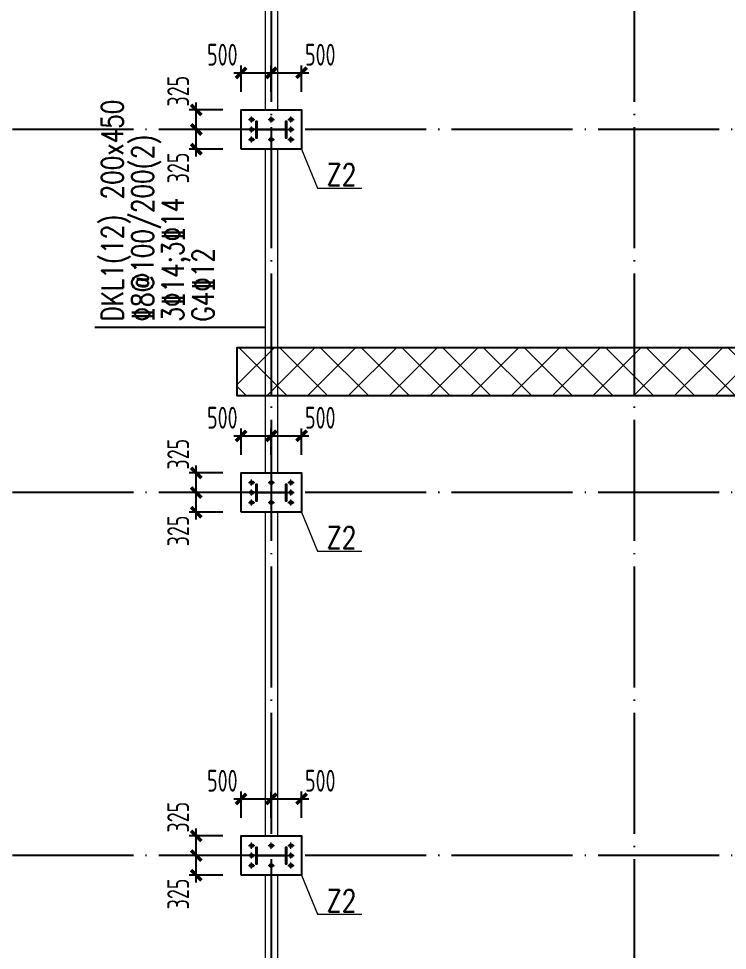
# Model space of a CAD drawing. Extents: x -1389621 to 57380, y -92505 to 283644.
# Drawn here: x -432118 to -420404, y 105500 to 120900 of the extents above; entities that cross this region are included whole.
import ezdxf
from ezdxf.enums import TextEntityAlignment as Align

# ---------------------------------------------------------------- set-up
doc = ezdxf.new("R2010")
doc.units = 0
doc.header["$LTSCALE"] = 100
doc.header["$MEASUREMENT"] = 0
doc.linetypes.add('CENTERX2', pattern=[101.6, 63.5, -12.7, 12.7, -12.7])
doc.linetypes.add('DOTE', pattern=[2.42, 2, -0.2, 0.02, -0.2])
doc.layers.get('0').update_dxf_attribs({"linetype": 'CONTINUOUS'})
doc.layers.get('Defpoints').update_dxf_attribs({"linetype": 'CONTINUOUS'})
for name, color, linetype in [('11000', 4, 'CONTINUOUS'), ('DIM', 3, 'CONTINUOUS'), ('DOTE', 1, 'DOTE'), ('HIDE_BEAMDIMMASS', 2, 'CONTINUOUS'), ('PUB_DIM', 3, 'CONTINUOUS'), ('柱子', 3, 'CONTINUOUS'), ('短柱', 2, 'CONTINUOUS')]:
    doc.layers.add(name, color=color, linetype=linetype)
for name, color, linetype, lineweight in [('HATCH', 254, 'CONTINUOUS', 0), ('PUB_TEXT', 7, 'CONTINUOUS', 15), ('轴线', 1, 'CENTERX2', 13)]:
    doc.layers.add(name, color=color, linetype=linetype, lineweight=lineweight)
doc.styles.add('hztxt', font='txt', dxfattribs={"width": 0.7, "height": 10, "bigfont": 'hztxt.shx'})
doc.styles.get("Standard").update_dxf_attribs({"font": 'txt', "height": 3, "bigfont": 'hztxt'})
doc.styles.add('TSSD_Dimension', font='tssdeng.shx', dxfattribs={"width": 0.7, "bigfont": 'hztxt.shx'})
doc.dimstyles.new('TSSD_100_100', dxfattribs={"dimtxt": 300, "dimasz": 100, "dimexe": 100, "dimexo": 250, "dimgap": 100, "dimtad": 1, "dimdec": 0, "dimzin": 0, "dimdsep": 46, "dimtxsty": 'TSSD_Dimension', "dimblk": 'ARCHTICK', "dimblk1": 'ARCHTICK', "dimblk2": 'ARCHTICK', "dimcen": 0, "dimdle": 100, "dimclrt": 7, "dimadec": 0, "dimazin": 0, "dimtfac": 1, "dimtdec": 0, "dimtix": 1, "dimtmove": 2, "dimatfit": 3, "dimfxl": 0, "dimtolj": 1, "dimtzin": 0, "dimarcsym": 0})

# ---------------------------------------------------------------- blocks, each defined once
blk = doc.blocks.new('_ArchTick')
at = {"color": 0, "linetype": 'ByBlock'}
blk.add_lwpolyline([(-0.71, -0.71, 0.5, 0.5, 0), (0.71, 0.71, 0.5, 0.5, 0)], format="xyseb", dxfattribs=at)
blk = doc.blocks.new('*D1982')
at = {"layer": 'Defpoints', "color": 0, "ltscale": 100}
for p in [(-429182, 107392), (-428442, 107392), (-428442, 107067)]:
    blk.add_point(p, dxfattribs=at)
at = {"layer": 'DIM', "color": 0, "lineweight": -2, "ltscale": 100}
for p, q in [((-429182, 106947), (-429182, 107512)), ((-428742, 107392), (-429302, 107392)), ((-428742, 107067), (-429302, 107067))]:
    blk.add_line(p, q, dxfattribs=at)
at = {"layer": 'DIM', "color": 0, "lineweight": -2, "ltscale": 100, "xscale": 120, "yscale": 120, "zscale": 120}
for p, rotation in [((-429182, 107392), 90), ((-429182, 107067), 270)]:
    blk.add_blockref('_ArchTick', p, dxfattribs=dict(at, rotation=rotation))
at = {"layer": 'DIM', "color": 7, "ltscale": 100, "insert": (-429482, 107701), "char_height": 360, "attachment_point": 5, "rotation": 90, "style": 'TSSD_Dimension'}
blk.add_mtext('\\A1;325', dxfattribs=at)
blk = doc.blocks.new('*D1983')
at = {"layer": 'Defpoints', "color": 0, "ltscale": 100}
for p in [(-427942, 108004), (-428442, 107390), (-427942, 107390)]:
    blk.add_point(p, dxfattribs=at)
at = {"layer": 'DIM', "color": 0, "lineweight": -2, "ltscale": 100}
for p, q in [((-428442, 107690), (-428442, 108124)), ((-427942, 107690), (-427942, 108124)), ((-428562, 108004), (-427822, 108004))]:
    blk.add_line(p, q, dxfattribs=at)
at = {"layer": 'DIM', "color": 0, "lineweight": -2, "ltscale": 100, "xscale": 120, "yscale": 120, "zscale": 120, "rotation": 180}
blk.add_blockref('_ArchTick', (-428442, 108004), dxfattribs=at)
at = {"layer": 'DIM', "color": 0, "lineweight": -2, "ltscale": 100, "xscale": 120, "yscale": 120, "zscale": 120}
blk.add_blockref('_ArchTick', (-427942, 108004), dxfattribs=at)
at = {"layer": 'DIM', "color": 7, "ltscale": 100, "insert": (-428752, 108304), "char_height": 360, "attachment_point": 5, "style": 'TSSD_Dimension'}
blk.add_mtext('\\A1;500', dxfattribs=at)
blk = doc.blocks.new('*D1984')
at = {"layer": 'Defpoints', "color": 0, "ltscale": 100}
for p in [(-429182, 107067), (-428442, 107067), (-428442, 106742)]:
    blk.add_point(p, dxfattribs=at)
at = {"layer": 'DIM', "color": 0, "lineweight": -2, "ltscale": 100}
for p, q in [((-429182, 106622), (-429182, 107187)), ((-428742, 107067), (-429302, 107067)), ((-428742, 106742), (-429302, 106742))]:
    blk.add_line(p, q, dxfattribs=at)
at = {"layer": 'DIM', "color": 0, "lineweight": -2, "ltscale": 100, "xscale": 120, "yscale": 120, "zscale": 120}
for p, rotation in [((-429182, 107067), 90), ((-429182, 106742), 270)]:
    blk.add_blockref('_ArchTick', p, dxfattribs=dict(at, rotation=rotation))
at = {"layer": 'DIM', "color": 7, "ltscale": 100, "insert": (-429482, 106432), "char_height": 360, "attachment_point": 5, "rotation": 90, "style": 'TSSD_Dimension'}
blk.add_mtext('\\A1;325', dxfattribs=at)
blk = doc.blocks.new('*D1985')
at = {"layer": 'Defpoints', "color": 0, "ltscale": 100}
for p in [(-427442, 108004), (-427942, 107390), (-427442, 107390)]:
    blk.add_point(p, dxfattribs=at)
at = {"layer": 'DIM', "color": 0, "lineweight": -2, "ltscale": 100}
for p, q in [((-427942, 107690), (-427942, 108124)), ((-427442, 107690), (-427442, 108124)), ((-428062, 108004), (-427322, 108004))]:
    blk.add_line(p, q, dxfattribs=at)
at = {"layer": 'DIM', "color": 0, "lineweight": -2, "ltscale": 100, "xscale": 120, "yscale": 120, "zscale": 120, "rotation": 180}
blk.add_blockref('_ArchTick', (-427942, 108004), dxfattribs=at)
at = {"layer": 'DIM', "color": 0, "lineweight": -2, "ltscale": 100, "xscale": 120, "yscale": 120, "zscale": 120}
blk.add_blockref('_ArchTick', (-427442, 108004), dxfattribs=at)
at = {"layer": 'DIM', "color": 7, "ltscale": 100, "insert": (-427133, 108304), "char_height": 360, "attachment_point": 5, "style": 'TSSD_Dimension'}
blk.add_mtext('\\A1;500', dxfattribs=at)
blk = doc.blocks.new('*D1986')
at = {"layer": 'Defpoints', "color": 0, "ltscale": 100}
for p in [(-429182, 113392), (-428442, 113392), (-428442, 113067)]:
    blk.add_point(p, dxfattribs=at)
at = {"layer": 'DIM', "color": 0, "lineweight": -2, "ltscale": 100}
for p, q in [((-429182, 112947), (-429182, 113512)), ((-428742, 113392), (-429302, 113392)), ((-428742, 113067), (-429302, 113067))]:
    blk.add_line(p, q, dxfattribs=at)
at = {"layer": 'DIM', "color": 0, "lineweight": -2, "ltscale": 100, "xscale": 120, "yscale": 120, "zscale": 120}
for p, rotation in [((-429182, 113392), 90), ((-429182, 113067), 270)]:
    blk.add_blockref('_ArchTick', p, dxfattribs=dict(at, rotation=rotation))
at = {"layer": 'DIM', "color": 7, "ltscale": 100, "insert": (-429482, 113701), "char_height": 360, "attachment_point": 5, "rotation": 90, "style": 'TSSD_Dimension'}
blk.add_mtext('\\A1;325', dxfattribs=at)
blk = doc.blocks.new('*D1987')
at = {"layer": 'Defpoints', "color": 0, "ltscale": 100}
for p in [(-427942, 114004), (-428442, 113390), (-427942, 113390)]:
    blk.add_point(p, dxfattribs=at)
at = {"layer": 'DIM', "color": 0, "lineweight": -2, "ltscale": 100}
for p, q in [((-428442, 113690), (-428442, 114124)), ((-427942, 113690), (-427942, 114124)), ((-428562, 114004), (-427822, 114004))]:
    blk.add_line(p, q, dxfattribs=at)
at = {"layer": 'DIM', "color": 0, "lineweight": -2, "ltscale": 100, "xscale": 120, "yscale": 120, "zscale": 120, "rotation": 180}
blk.add_blockref('_ArchTick', (-428442, 114004), dxfattribs=at)
at = {"layer": 'DIM', "color": 0, "lineweight": -2, "ltscale": 100, "xscale": 120, "yscale": 120, "zscale": 120}
blk.add_blockref('_ArchTick', (-427942, 114004), dxfattribs=at)
at = {"layer": 'DIM', "color": 7, "ltscale": 100, "insert": (-428752, 114304), "char_height": 360, "attachment_point": 5, "style": 'TSSD_Dimension'}
blk.add_mtext('\\A1;500', dxfattribs=at)
blk = doc.blocks.new('*D1988')
at = {"layer": 'Defpoints', "color": 0, "ltscale": 100}
for p in [(-429182, 113067), (-428442, 113067), (-428442, 112742)]:
    blk.add_point(p, dxfattribs=at)
at = {"layer": 'DIM', "color": 0, "lineweight": -2, "ltscale": 100}
for p, q in [((-428742, 113067), (-429302, 113067)), ((-429182, 112622), (-429182, 113187)), ((-428742, 112742), (-429302, 112742))]:
    blk.add_line(p, q, dxfattribs=at)
at = {"layer": 'DIM', "color": 0, "lineweight": -2, "ltscale": 100, "xscale": 120, "yscale": 120, "zscale": 120}
for p, rotation in [((-429182, 113067), 90), ((-429182, 112742), 270)]:
    blk.add_blockref('_ArchTick', p, dxfattribs=dict(at, rotation=rotation))
at = {"layer": 'DIM', "color": 7, "ltscale": 100, "insert": (-429482, 112432), "char_height": 360, "attachment_point": 5, "rotation": 90, "style": 'TSSD_Dimension'}
blk.add_mtext('\\A1;325', dxfattribs=at)
blk = doc.blocks.new('*D1989')
at = {"layer": 'Defpoints', "color": 0, "ltscale": 100}
for p in [(-427442, 114004), (-427942, 113390), (-427442, 113390)]:
    blk.add_point(p, dxfattribs=at)
at = {"layer": 'DIM', "color": 0, "lineweight": -2, "ltscale": 100}
for p, q in [((-427942, 113690), (-427942, 114124)), ((-427442, 113690), (-427442, 114124)), ((-428062, 114004), (-427322, 114004))]:
    blk.add_line(p, q, dxfattribs=at)
at = {"layer": 'DIM', "color": 0, "lineweight": -2, "ltscale": 100, "xscale": 120, "yscale": 120, "zscale": 120, "rotation": 180}
blk.add_blockref('_ArchTick', (-427942, 114004), dxfattribs=at)
at = {"layer": 'DIM', "color": 0, "lineweight": -2, "ltscale": 100, "xscale": 120, "yscale": 120, "zscale": 120}
blk.add_blockref('_ArchTick', (-427442, 114004), dxfattribs=at)
at = {"layer": 'DIM', "color": 7, "ltscale": 100, "insert": (-427133, 114304), "char_height": 360, "attachment_point": 5, "style": 'TSSD_Dimension'}
blk.add_mtext('\\A1;500', dxfattribs=at)
blk = doc.blocks.new('*D1990')
at = {"layer": 'Defpoints', "color": 0, "ltscale": 100}
for p in [(-429182, 119392), (-428442, 119392), (-428442, 119067)]:
    blk.add_point(p, dxfattribs=at)
at = {"layer": 'DIM', "color": 0, "lineweight": -2, "ltscale": 100}
for p, q in [((-429182, 118947), (-429182, 119512)), ((-428742, 119392), (-429302, 119392)), ((-428742, 119067), (-429302, 119067))]:
    blk.add_line(p, q, dxfattribs=at)
at = {"layer": 'DIM', "color": 0, "lineweight": -2, "ltscale": 100, "xscale": 120, "yscale": 120, "zscale": 120}
for p, rotation in [((-429182, 119392), 90), ((-429182, 119067), 270)]:
    blk.add_blockref('_ArchTick', p, dxfattribs=dict(at, rotation=rotation))
at = {"layer": 'DIM', "color": 7, "ltscale": 100, "insert": (-429482, 119701), "char_height": 360, "attachment_point": 5, "rotation": 90, "style": 'TSSD_Dimension'}
blk.add_mtext('\\A1;325', dxfattribs=at)
blk = doc.blocks.new('*D1991')
at = {"layer": 'Defpoints', "color": 0, "ltscale": 100}
for p in [(-427942, 120004), (-428442, 119390), (-427942, 119390)]:
    blk.add_point(p, dxfattribs=at)
at = {"layer": 'DIM', "color": 0, "lineweight": -2, "ltscale": 100}
for p, q in [((-428442, 119690), (-428442, 120124)), ((-427942, 119690), (-427942, 120124)), ((-428562, 120004), (-427822, 120004))]:
    blk.add_line(p, q, dxfattribs=at)
at = {"layer": 'DIM', "color": 0, "lineweight": -2, "ltscale": 100, "xscale": 120, "yscale": 120, "zscale": 120, "rotation": 180}
blk.add_blockref('_ArchTick', (-428442, 120004), dxfattribs=at)
at = {"layer": 'DIM', "color": 0, "lineweight": -2, "ltscale": 100, "xscale": 120, "yscale": 120, "zscale": 120}
blk.add_blockref('_ArchTick', (-427942, 120004), dxfattribs=at)
at = {"layer": 'DIM', "color": 7, "ltscale": 100, "insert": (-428752, 120304), "char_height": 360, "attachment_point": 5, "style": 'TSSD_Dimension'}
blk.add_mtext('\\A1;500', dxfattribs=at)
blk = doc.blocks.new('*D1992')
at = {"layer": 'Defpoints', "color": 0, "ltscale": 100}
for p in [(-429182, 119067), (-428442, 119067), (-428442, 118742)]:
    blk.add_point(p, dxfattribs=at)
at = {"layer": 'DIM', "color": 0, "lineweight": -2, "ltscale": 100}
for p, q in [((-428742, 119067), (-429302, 119067)), ((-429182, 118622), (-429182, 119187)), ((-428742, 118742), (-429302, 118742))]:
    blk.add_line(p, q, dxfattribs=at)
at = {"layer": 'DIM', "color": 0, "lineweight": -2, "ltscale": 100, "xscale": 120, "yscale": 120, "zscale": 120}
for p, rotation in [((-429182, 119067), 90), ((-429182, 118742), 270)]:
    blk.add_blockref('_ArchTick', p, dxfattribs=dict(at, rotation=rotation))
at = {"layer": 'DIM', "color": 7, "ltscale": 100, "insert": (-429482, 118432), "char_height": 360, "attachment_point": 5, "rotation": 90, "style": 'TSSD_Dimension'}
blk.add_mtext('\\A1;325', dxfattribs=at)
blk = doc.blocks.new('*D1993')
at = {"layer": 'Defpoints', "color": 0, "ltscale": 100}
for p in [(-427442, 120004), (-427942, 119390), (-427442, 119390)]:
    blk.add_point(p, dxfattribs=at)
at = {"layer": 'DIM', "color": 0, "lineweight": -2, "ltscale": 100}
for p, q in [((-427942, 119690), (-427942, 120124)), ((-427442, 119690), (-427442, 120124)), ((-428062, 120004), (-427322, 120004))]:
    blk.add_line(p, q, dxfattribs=at)
at = {"layer": 'DIM', "color": 0, "lineweight": -2, "ltscale": 100, "xscale": 120, "yscale": 120, "zscale": 120, "rotation": 180}
blk.add_blockref('_ArchTick', (-427942, 120004), dxfattribs=at)
at = {"layer": 'DIM', "color": 0, "lineweight": -2, "ltscale": 100, "xscale": 120, "yscale": 120, "zscale": 120}
blk.add_blockref('_ArchTick', (-427442, 120004), dxfattribs=at)
at = {"layer": 'DIM', "color": 7, "ltscale": 100, "insert": (-427133, 120304), "char_height": 360, "attachment_point": 5, "style": 'TSSD_Dimension'}
blk.add_mtext('\\A1;500', dxfattribs=at)

msp = doc.modelspace()

# ---------------------------------------------------------------- hatches: boundary and pattern name
h = msp.add_hatch(color=256)
edge = h.paths.add_edge_path()
edge.add_arc((-428267.342, 119231.574), 26, 0, 360)
h = msp.add_hatch(color=256)
edge = h.paths.add_edge_path()
edge.add_arc((-427942.342, 119231.574), 26, 0, 360)
h = msp.add_hatch(color=256)
edge = h.paths.add_edge_path()
edge.add_arc((-427617.342, 119231.574), 26, 0, 360)
h = msp.add_hatch(color=256)
edge = h.paths.add_edge_path()
edge.add_arc((-428267.342, 119066.574), 26, 0, 360)
h = msp.add_hatch(color=256)
edge = h.paths.add_edge_path()
edge.add_arc((-427617.342, 119066.574), 26, 0, 360)
h = msp.add_hatch(color=256)
edge = h.paths.add_edge_path()
edge.add_arc((-428267.342, 118901.574), 26, 0, 360)
h = msp.add_hatch(color=256)
edge = h.paths.add_edge_path()
edge.add_arc((-427942.342, 118901.574), 26, 0, 360)
h = msp.add_hatch(color=256)
edge = h.paths.add_edge_path()
edge.add_arc((-427617.342, 118901.574), 26, 0, 360)
h = msp.add_hatch(color=256)
edge = h.paths.add_edge_path()
edge.add_arc((-428267.342, 113231.574), 26, 0, 360)
h = msp.add_hatch(color=256)
edge = h.paths.add_edge_path()
edge.add_arc((-427942.342, 113231.574), 26, 0, 360)
h = msp.add_hatch(color=256)
edge = h.paths.add_edge_path()
edge.add_arc((-427617.342, 113231.574), 26, 0, 360)
h = msp.add_hatch(color=256)
edge = h.paths.add_edge_path()
edge.add_arc((-428267.342, 113066.574), 26, 0, 360)
h = msp.add_hatch(color=256)
edge = h.paths.add_edge_path()
edge.add_arc((-427617.342, 113066.574), 26, 0, 360)
h = msp.add_hatch(color=256)
edge = h.paths.add_edge_path()
edge.add_arc((-428267.342, 112901.574), 26, 0, 360)
h = msp.add_hatch(color=256)
edge = h.paths.add_edge_path()
edge.add_arc((-427942.342, 112901.574), 26, 0, 360)
h = msp.add_hatch(color=256)
edge = h.paths.add_edge_path()
edge.add_arc((-427617.342, 112901.574), 26, 0, 360)
h = msp.add_hatch(color=256)
edge = h.paths.add_edge_path()
edge.add_arc((-428267.342, 107231.574), 26, 0, 360)
h = msp.add_hatch(color=256)
edge = h.paths.add_edge_path()
edge.add_arc((-427942.342, 107231.574), 26, 0, 360)
h = msp.add_hatch(color=256)
edge = h.paths.add_edge_path()
edge.add_arc((-427617.342, 107231.574), 26, 0, 360)
h = msp.add_hatch(color=256)
edge = h.paths.add_edge_path()
edge.add_arc((-428267.342, 107066.574), 26, 0, 360)
h = msp.add_hatch(color=256)
edge = h.paths.add_edge_path()
edge.add_arc((-427617.342, 107066.574), 26, 0, 360)
h = msp.add_hatch(color=256)
edge = h.paths.add_edge_path()
edge.add_arc((-428267.342, 106901.574), 26, 0, 360)
h = msp.add_hatch(color=256)
edge = h.paths.add_edge_path()
edge.add_arc((-427942.342, 106901.574), 26, 0, 360)
h = msp.add_hatch(color=256)
edge = h.paths.add_edge_path()
edge.add_arc((-427617.342, 106901.574), 26, 0, 360)
at = {"layer": 'HATCH', "ltscale": 100}
h = msp.add_hatch(dxfattribs=at)
h.set_pattern_fill('HOLE_MATETIEL', color=256, scale=150, style=0)
h.set_pattern_definition([(45, (-500.06, 0), (-336.7596, 336.7596), []), (135, (-500.06, 0), (-336.7596, -336.7596), [])])
h.paths.add_polyline_path([(-408996.757, 114666.574), (-428505.461, 114666.574), (-428505.461, 115466.574), (-408996.757, 115466.574)])

# ---------------------------------------------------------------- linework, layer by layer
at = {"ltscale": 100}
msp.add_lwpolyline([(-408996.757, 114666.574), (-428505.461, 114666.574), (-428505.461, 115466.574), (-408996.757, 115466.574)], close=True, dxfattribs=at)
at = {"layer": '11000'}
for centre in [(-428267.342, 119231.574), (-427942.342, 119231.574), (-427617.342, 119231.574), (-428267.342, 119066.574), (-427617.342, 119066.574), (-428267.342, 118901.574), (-427942.342, 118901.574), (-427617.342, 118901.574), (-428267.342, 113231.574), (-427942.342, 113231.574), (-427617.342, 113231.574), (-428267.342, 113066.574), (-427617.342, 113066.574), (-428267.342, 112901.574), (-427942.342, 112901.574), (-427617.342, 112901.574), (-428267.342, 107231.574), (-427942.342, 107231.574), (-427617.342, 107231.574), (-428267.342, 107066.574), (-427617.342, 107066.574), (-428267.342, 106901.574), (-427942.342, 106901.574), (-427617.342, 106901.574)]:
    msp.add_circle(centre, 26, dxfattribs=at)
at = {"layer": 'DOTE', "linetype": 'DOTE', "ltscale": 10}
for p, q in [((-427942.342, 150566.574), (-427942.342, 75566.574)), ((-421942.342, 150566.574), (-421942.342, 75566.574)), ((-408442.342, 119066.574), (-449864.339, 119066.574)), ((-408442.342, 113066.574), (-449864.339, 113066.574)), ((-408442.342, 107066.574), (-449864.339, 107066.574))]:
    msp.add_line(p, q, dxfattribs=at)
at = {"layer": 'HATCH', "ltscale": 100}
for p, q in [((-428042.342, 124741.574), (-428042.342, 119391.574)), ((-427842.342, 124741.574), (-427842.342, 119391.574)), ((-428042.342, 118741.574), (-428042.342, 113391.574)), ((-427842.342, 118741.574), (-427842.342, 113391.574)), ((-428042.342, 112741.574), (-428042.342, 107391.574)), ((-427842.342, 112741.574), (-427842.342, 107391.574)), ((-428042.342, 106741.574), (-428042.342, 101391.574)), ((-427842.342, 106741.574), (-427842.342, 101391.574))]:
    msp.add_line(p, q, dxfattribs=at)
at = {"layer": 'HIDE_BEAMDIMMASS'}
msp.add_line((-428042.342, 115795.216), (-430860.789, 115795.216), dxfattribs=at)
at = {"layer": 'PUB_TEXT'}
for p, q in [((-427442.342, 118741.574), (-427178.223, 118096.373)), ((-427178.223, 118096.373), (-426447.867, 118096.373)), ((-427442.342, 112741.574), (-427178.223, 112096.373)), ((-427178.223, 112096.373), (-426447.867, 112096.373)), ((-427442.342, 106741.574), (-427178.223, 106096.373)), ((-427178.223, 106096.373), (-426447.867, 106096.373))]:
    msp.add_line(p, q, dxfattribs=at)
at = {"layer": '柱子', "ltscale": 100}
for points in [[(-428180.342, 119062.574), (-428180.342, 118926.574), (-428192.342, 118926.574), (-428192.342, 119206.574), (-428180.342, 119206.574), (-428180.342, 119070.574), (-427704.342, 119070.574), (-427704.342, 119206.574), (-427692.342, 119206.574), (-427692.342, 118926.574), (-427704.342, 118926.574), (-427704.342, 119062.574)], [(-428180.342, 113062.574), (-428180.342, 112926.574), (-428192.342, 112926.574), (-428192.342, 113206.574), (-428180.342, 113206.574), (-428180.342, 113070.574), (-427704.342, 113070.574), (-427704.342, 113206.574), (-427692.342, 113206.574), (-427692.342, 112926.574), (-427704.342, 112926.574), (-427704.342, 113062.574)], [(-428180.342, 107062.574), (-428180.342, 106926.574), (-428192.342, 106926.574), (-428192.342, 107206.574), (-428180.342, 107206.574), (-428180.342, 107070.574), (-427704.342, 107070.574), (-427704.342, 107206.574), (-427692.342, 107206.574), (-427692.342, 106926.574), (-427704.342, 106926.574), (-427704.342, 107062.574)]]:
    msp.add_lwpolyline(points, close=True, dxfattribs=at)
at = {"layer": '短柱', "ltscale": 100}
for points in [[(-428442.342, 118741.574), (-428442.342, 119391.574), (-427442.342, 119391.574), (-427442.342, 118741.574)], [(-428442.342, 112741.574), (-428442.342, 113391.574), (-427442.342, 113391.574), (-427442.342, 112741.574)], [(-428442.342, 106741.574), (-428442.342, 107391.574), (-427442.342, 107391.574), (-427442.342, 106741.574)]]:
    msp.add_lwpolyline(points, close=True, dxfattribs=at)
at = {"layer": '轴线'}
for p, q in [((-428318.342, 119231.574), (-428216.342, 119231.574)), ((-428267.342, 119180.574), (-428267.342, 119282.574)), ((-427993.342, 119231.574), (-427891.342, 119231.574)), ((-427942.342, 119180.574), (-427942.342, 119282.574)), ((-427668.342, 119231.574), (-427566.342, 119231.574)), ((-427617.342, 119180.574), (-427617.342, 119282.574)), ((-428318.342, 119066.574), (-428216.342, 119066.574)), ((-428267.342, 119015.574), (-428267.342, 119117.574)), ((-427668.342, 119066.574), (-427566.342, 119066.574)), ((-427617.342, 119015.574), (-427617.342, 119117.574)), ((-428318.342, 118901.574), (-428216.342, 118901.574)), ((-428267.342, 118850.574), (-428267.342, 118952.574)), ((-427993.342, 118901.574), (-427891.342, 118901.574)), ((-427942.342, 118850.574), (-427942.342, 118952.574)), ((-427668.342, 118901.574), (-427566.342, 118901.574)), ((-427617.342, 118850.574), (-427617.342, 118952.574)), ((-428318.342, 113231.574), (-428216.342, 113231.574)), ((-428267.342, 113180.574), (-428267.342, 113282.574)), ((-427993.342, 113231.574), (-427891.342, 113231.574)), ((-427942.342, 113180.574), (-427942.342, 113282.574)), ((-427668.342, 113231.574), (-427566.342, 113231.574)), ((-427617.342, 113180.574), (-427617.342, 113282.574)), ((-428318.342, 113066.574), (-428216.342, 113066.574)), ((-428267.342, 113015.574), (-428267.342, 113117.574)), ((-427668.342, 113066.574), (-427566.342, 113066.574)), ((-427617.342, 113015.574), (-427617.342, 113117.574)), ((-428318.342, 112901.574), (-428216.342, 112901.574)), ((-428267.342, 112850.574), (-428267.342, 112952.574)), ((-427993.342, 112901.574), (-427891.342, 112901.574)), ((-427942.342, 112850.574), (-427942.342, 112952.574)), ((-427668.342, 112901.574), (-427566.342, 112901.574)), ((-427617.342, 112850.574), (-427617.342, 112952.574)), ((-428318.342, 107231.574), (-428216.342, 107231.574)), ((-428267.342, 107180.574), (-428267.342, 107282.574)), ((-427993.342, 107231.574), (-427891.342, 107231.574)), ((-427942.342, 107180.574), (-427942.342, 107282.574)), ((-427668.342, 107231.574), (-427566.342, 107231.574)), ((-427617.342, 107180.574), (-427617.342, 107282.574)), ((-428318.342, 107066.574), (-428216.342, 107066.574)), ((-428267.342, 107015.574), (-428267.342, 107117.574)), ((-427668.342, 107066.574), (-427566.342, 107066.574)), ((-427617.342, 107015.574), (-427617.342, 107117.574)), ((-428318.342, 106901.574), (-428216.342, 106901.574)), ((-428267.342, 106850.574), (-428267.342, 106952.574)), ((-427993.342, 106901.574), (-427891.342, 106901.574)), ((-427942.342, 106850.574), (-427942.342, 106952.574)), ((-427668.342, 106901.574), (-427566.342, 106901.574)), ((-427617.342, 106850.574), (-427617.342, 106952.574))]:
    msp.add_line(p, q, dxfattribs=at)

# ---------------------------------------------------------------- texts
at = {"layer": 'HIDE_BEAMDIMMASS', "width": 0.779817}
for s, p in [('DKL1(12) 200x450', (-430387.967, 115892.969)), ('\x848@100/200(2)', (-429889.217, 115892.969)), ('3\x8414;3\x8414', (-429390.468, 115892.969)), ('G4\x8412', (-428891.718, 115892.969))]:
    msp.add_text(s, height=360, rotation=90, dxfattribs=at).set_placement(p)
at = {"layer": 'PUB_DIM', "color": 7, "linetype": 'Continuous', "style": 'hztxt', "width": 0.8}
for p in [(-426779.813, 118319.327), (-426779.813, 112319.327), (-426779.813, 106319.327)]:
    msp.add_text('Z2', height=360, dxfattribs=at).set_placement(p, align=Align.MIDDLE)

# ---------------------------------------------------------------- dimensions: what is measured, and where the dimension line sits
at = {"layer": 'DIM', "ltscale": 100}
for base, p1, p2, picture, middle in [((-427942.342, 120004.087), (-428442.342, 119389.805), (-427942.342, 119389.805), '*D1991', (-428752.034, 120304.087)), ((-427442.342, 120004.087), (-427942.342, 119389.805), (-427442.342, 119389.805), '*D1993', (-427132.649, 120304.087)), ((-427942.342, 114004.087), (-428442.342, 113389.805), (-427942.342, 113389.805), '*D1987', (-428752.034, 114304.087)), ((-427442.342, 114004.087), (-427942.342, 113389.805), (-427442.342, 113389.805), '*D1989', (-427132.649, 114304.087)), ((-427942.342, 108004.087), (-428442.342, 107389.805), (-427942.342, 107389.805), '*D1983', (-428752.034, 108304.087)), ((-427442.342, 108004.087), (-427942.342, 107389.805), (-427442.342, 107389.805), '*D1985', (-427132.649, 108304.087))]:
    dim = msp.add_linear_dim(base=base, p1=p1, p2=p2, dimstyle='TSSD_100_100', override={"dimscale": 1.2}, dxfattribs=at)
    dim.commit()
    dim.dimension.update_dxf_attribs({"geometry": picture, "text_midpoint": middle, "dimtype": 160})
for base, p1, p2, picture, middle in [((-429182.02, 119391.574), (-428442.342, 119066.574), (-428442.342, 119391.574), '*D1990', (-429482.02, 119701.266)), ((-429182.02, 119066.574), (-428442.342, 118741.574), (-428442.342, 119066.574), '*D1992', (-429482.02, 118431.881)), ((-429182.02, 113391.574), (-428442.342, 113066.574), (-428442.342, 113391.574), '*D1986', (-429482.02, 113701.266)), ((-429182.02, 113066.574), (-428442.342, 112741.574), (-428442.342, 113066.574), '*D1988', (-429482.02, 112431.881)), ((-429182.02, 107391.574), (-428442.342, 107066.574), (-428442.342, 107391.574), '*D1982', (-429482.02, 107701.266)), ((-429182.02, 107066.574), (-428442.342, 106741.574), (-428442.342, 107066.574), '*D1984', (-429482.02, 106431.881))]:
    dim = msp.add_linear_dim(base=base, p1=p1, p2=p2, angle=90, dimstyle='TSSD_100_100', override={"dimscale": 1.2}, dxfattribs=at)
    dim.commit()
    dim.dimension.update_dxf_attribs({"geometry": picture, "text_midpoint": middle, "dimtype": 160})

doc.saveas('drawing.dxf')
